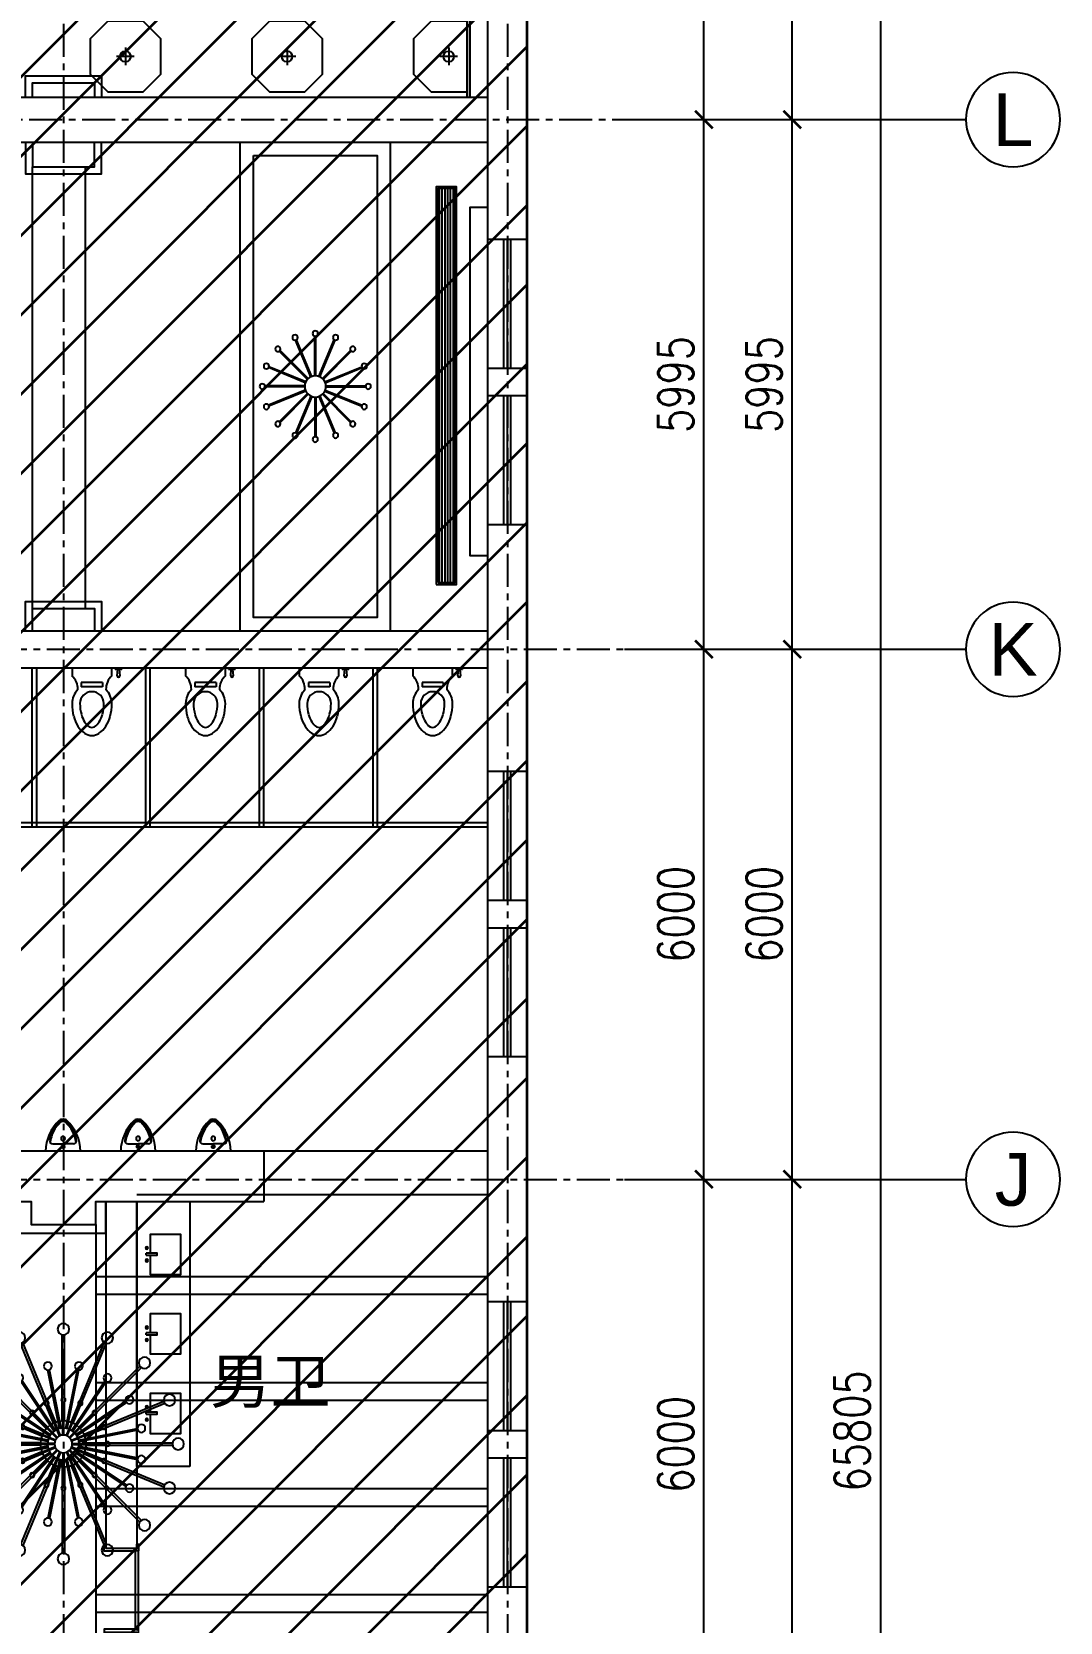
# Model space of a CAD drawing. Header units: millimetres. Extents: x -6033 to 120673, y -816267322945 to 90533.
# Drawn here: x 109030 to 120673, y 49207 to 67209 of the extents above; entities that cross this region are included whole.
import ezdxf
from ezdxf.enums import TextEntityAlignment as Align
from ezdxf.xclip import XClip

# ---------------------------------------------------------------- set-up
doc = ezdxf.new("R2010")
doc.units = ezdxf.units.MM
doc.linetypes.add('I-AR$0$CENTER', pattern=[2, 1.25, -0.25, 0.25, -0.25])
doc.layers.get('DefPoints').update_dxf_attribs({"color": 250})
for name, color, linetype in [('I-AR$0$0-建-轴号', 1, 'Continuous'), ('I-AR$0$1-窗', 2, 'Continuous'), ('I-AR$0$A-stairs', 2, 'Continuous'), ('I-AR$0$AXIS_TEXT', 7, 'Continuous'), ('I-AR$0$D-BASE-INTWALL', 1, 'Continuous'), ('I-AR$0$D-BASE-WALL', 4, 'Continuous'), ('I-AR$0$GZET_DIM_1-200_平面尺寸标注', 1, 'Continuous'), ('I-AR$0$I—平面—门', 1, 'Continuous'), ('I-CEILING$0$0-LIGHT-RC', 1, 'Continuous'), ('I-CEILING$0$2-天花', 5, 'Continuous'), ('I-CEILING$0$I-RCP-AIR', 64, 'Continuous'), ('I-CEILING$0$I-RCP-COVER', 10, 'Continuous')]:
    doc.layers.add(name, color=color, linetype=linetype)
doc.layers.add('I-AR$0$GZET_COL_GRID_1-200_轴线', color=8, linetype='I-AR$0$CENTER', lineweight=25)
doc.layers.add('I-AR$0$I-SCOPE', color=252, linetype='Continuous', lineweight=35)
doc.styles.add('I-AR$0$GZET-DIMT', font='romans.shx', dxfattribs={"width": 0.8})
doc.styles.add('I-AR$0$GZET-HT', font='arial.ttf', dxfattribs={"width": 0.8})
doc.styles.add('I-AR$0$MtXpl_', font='SimSun.ttf')
doc.styles.add('I-CEILING$0$黑体', font='simhei.ttf', dxfattribs={"height": 600})
doc.dimstyles.new('I-AR$0$GZET_200', dxfattribs={"dimscale": 200, "dimtxt": 2, "dimasz": 1, "dimexe": 1, "dimexo": 1.5, "dimgap": 0.6, "dimtad": 1, "dimdec": 0, "dimrnd": 0.005, "dimzin": 0, "dimdsep": 46, "dimtxsty": 'I-AR$0$GZET-DIMT', "dimblk": 'I-AR$0$_ArchTick', "dimcen": 0.125, "dimclrd": 1, "dimclre": 1, "dimclrt": 2, "dimadec": 0, "dimazin": 0, "dimtfac": 1, "dimtdec": 0, "dimtix": 1, "dimtmove": 2, "dimatfit": 3, "dimldrblk": 'I-AR$0$_Dot', "dimfxl": 1, "dimtvp": 1, "dimtolj": 1, "dimtzin": 0, "dimarcsym": 0})

# ---------------------------------------------------------------- blocks, each defined once
blk = doc.blocks.new('I-AR$0$chuanghu1')
for p, q in [((0, 3230), (450, 3230)), ((0, 1770), (450, 1770)), ((0, 1460), (450, 1460)), ((0, 0), (450, 0))]:
    blk.add_line(p, q)
at = {"layer": 'I-AR$0$1-窗'}
for p, q in [((185, 3230), (185, 1770)), ((225, 3230), (225, 1770)), ((265, 3230), (265, 1770)), ((185, 1460), (185, 0)), ((225, 1460), (225, 0)), ((265, 1460), (265, 0))]:
    blk.add_line(p, q, dxfattribs=at)
blk = doc.blocks.new('*U298')
for points in [[(-1125, 470), (-1170, 470), (-1170, 490), (-1095, 490), (-1095, 450), (-1090, 450), (-1090, 100), (-1170, 100), (-1170, 120), (-1125, 120), (-1125, 470)], [(-175, 470), (-130, 470), (-130, 490), (-205, 490), (-205, 450), (-210, 450), (-210, 100), (-130, 100), (-130, 120), (-175, 120), (-175, 470)]]:
    blk.add_lwpolyline(points)
at = {"color": 1}
blk.add_lwpolyline([(-1095, 450), (-205, 450), (-205, 490), (-1095, 490)], close=True, dxfattribs=at)
blk = doc.blocks.new('I-AR$0$A$C2F164602')
at = {"color": 8}
for p, q in [((-76, 403), (-92, 403)), ((-73, 422), (-73, 406)), ((-73, 385), (-73, 400)), ((-55, 403), (-71, 403)), ((51, 403), (66, 403)), ((69, 422), (69, 406)), ((69, 385), (69, 400)), ((72, 403), (87, 403))]:
    blk.add_line(p, q, dxfattribs=at)
at = {"color": 8, "ltscale": 1000, "const_width": 0.314}
blk.add_lwpolyline([(-73, 403, -1), (-73, 403, -1)], format="xyb", close=True, dxfattribs=at)
at = {"linetype": 'Continuous'}
for points in [[(-18, 398), (-18, 289), (13, 289), (13, 398)], [(8, 409), (-13, 409)], [(-18, 360), (-230, 360), (-230, 20), (230, 20), (230, 360), (13, 360)]]:
    blk.add_lwpolyline(points, dxfattribs=at)
at = {"color": 8, "const_width": 0.314}
blk.add_lwpolyline([(69, 403, 1), (69, 403, 1)], format="xyb", close=True, dxfattribs=at)
at = {"color": 8, "linetype": 'Continuous'}
for centre in [(-73, 403), (69, 403)]:
    blk.add_circle(centre, 14.1, dxfattribs=at)
at = {"color": 8}
for centre in [(-73, 403), (69, 403)]:
    blk.add_circle(centre, 11.4, dxfattribs=at)
at = {"linetype": 'Continuous'}
for centre, start, end in [((-34, 411), 319.218, 354.3271), ((29, 411), 185.6729, 220.782)]:
    blk.add_arc(centre, 21.1, start, end, dxfattribs=at)
blk = doc.blocks.new('I-AR$0$马桶')
for p, q in [((-37314, -19243), (-37314, -19153)), ((-37299, -19161), (-37314, -19153)), ((-37314, -19243), (-37299, -19236)), ((-37299, -19236), (-37299, -19161)), ((-37299, -19191), (-37224, -19183)), ((-37224, -19213), (-37299, -19206)), ((-37224, -19273), (-37314, -19273)), ((-37314, -19723), (-37314, -19273)), ((-37149, -19378), (-37099, -19378)), ((-37149, -19378), (-37149, -19618)), ((-37099, -19378), (-37099, -19618)), ((-37149, -19618), (-37099, -19618)), ((-37314, -19723), (-37224, -19723))]:
    blk.add_line(p, q)
for centre, radius, start, end in [((-37224, -19198), 15, 270, 90), ((-37074, -19136), 203, 222.5104, 271.6622), ((-36909, -19498), 225, 90, 134.9995), ((-36909, -19498), 135, 90, 270), ((-36909, -19847), 574, 75.4857, 90), ((-36909, -19847), 484, 75.4858, 90), ((-36864, -19675), 306, 57.9946, 75.4857), ((-36864, -19675), 396, 57.9946, 75.4857), ((-36796, -19567), 178, 33.5341, 57.9946), ((-36796, -19567), 268, 33.5341, 57.9946), ((-36693, -19498), 145, 0, 33.5341), ((-36909, -19149), 484, 270, 284.5142), ((-36864, -19321), 306, 284.5143, 302.0054), ((-36796, -19430), 178, 302.0054, 326.4659), ((-36796, -19430), 268, 302.0054, 326.4659), ((-36693, -19498), 54.6, 0, 33.534), ((-36693, -19498), 54.6, 326.466, 360), ((-36693, -19498), 145, 326.4659, 360), ((-37074, -19861), 203, 88.3378, 137.4896), ((-36909, -19498), 225, 225.0005, 270), ((-36909, -19149), 574, 270, 284.5143), ((-36864, -19321), 396, 284.5143, 302.0054)]:
    blk.add_arc(centre, radius, start, end)
blk = doc.blocks.new('I-AR$0$A$C17825FF6')
at = {"linetype": 'Continuous'}
for p, q in [((395, 0), (0, 0)), ((80, 82), (197, 82)), ((315, 82), (197, 82))]:
    blk.add_line(p, q, dxfattribs=at)
at = {"color": 8}
for p, q in [((223, 50), (172, 50)), ((197, 75), (197, 25))]:
    blk.add_line(p, q, dxfattribs=at)
blk.add_circle((197, 50), 17, dxfattribs=at)
at = {"linetype": 'Continuous'}
for centre, radius, start, end in [((479, -6), 479, 132.7837, 179.262), ((461, 39), 424, 135.1639, 168.3672), ((194, 294), 65.6, 87.3143, 128.4639), ((194, 294), 55.6, 87.3143, 128.4639), ((201, 294), 65.6, 51.5361, 92.6857), ((201, 294), 55.6, 51.5361, 92.6857), ((-66, 39), 424, 11.6328, 44.8361), ((-84, -6), 479, 0.738, 47.2163), ((80, 117), 35, 168.3672, 270), ((315, 117), 35, 270, 11.6328)]:
    blk.add_arc(centre, radius, start, end, dxfattribs=at)
at = {"color": 8}
for centre, radius, start, end in [((419, 52), 371, 132.3707, 172.9587), ((194, 294), 40.6, 87.3143, 128.4639), ((201, 294), 40.6, 51.5361, 92.6857), ((-24, 52), 371, 7.0413, 47.6293)]:
    blk.add_arc(centre, radius, start, end, dxfattribs=at)
blk.add_ellipse((197, 142), major_axis=(0, -28), ratio=0.66455, dxfattribs=at)
blk = doc.blocks.new('I-AR$0$_ArchTick')
at = {"color": 2, "linetype": 'ByBlock', "const_width": 0.15}
blk.add_lwpolyline([(-0.5, -0.5), (0.5, 0.5)], dxfattribs=at)
blk = doc.blocks.new('*D233')
at = {"layer": 'DefPoints', "color": 0, "transparency": 16777216}
for p in [(115441, 54220), (116640, 54220), (115441, 48220)]:
    blk.add_point(p, dxfattribs=at)
at = {"layer": 'I-AR$0$GZET_DIM_1-200_平面尺寸标注', "color": 1, "lineweight": -2, "transparency": 16777216}
for p, q in [((115741, 54220), (116840, 54220)), ((116640, 48220), (116640, 54220)), ((115741, 48220), (116840, 48220))]:
    blk.add_line(p, q, dxfattribs=at)
at = {"layer": 'I-AR$0$GZET_DIM_1-200_平面尺寸标注', "color": 1, "lineweight": -2, "transparency": 16777216, "xscale": 200, "yscale": 200, "zscale": 200}
for p, rotation in [((116640, 54220), 90), ((116640, 48220), 270)]:
    blk.add_blockref('I-AR$0$_ArchTick', p, dxfattribs=dict(at, rotation=rotation))
at = {"layer": 'I-AR$0$GZET_DIM_1-200_平面尺寸标注', "color": 2, "transparency": 16777216, "insert": (116320, 51220), "char_height": 400, "attachment_point": 5, "rotation": 90, "style": 'I-AR$0$GZET-DIMT'}
blk.add_mtext('\\A1;6000', dxfattribs=at)
blk = doc.blocks.new('I-AR$0$_Dot')
at = {"color": 0, "linetype": 'ByBlock', "lineweight": -2}
blk.add_line((-0.5, 0), (-1, 0), dxfattribs=at)
at = {"color": 0, "linetype": 'ByBlock', "const_width": 0.5}
blk.add_lwpolyline([(-0.25, 0, 1), (0.25, 0, 1)], format="xyb", close=True, dxfattribs=at)
blk = doc.blocks.new('*D234')
at = {"layer": 'DefPoints', "color": 0, "transparency": 16777216}
for p in [(115441, 60220), (116640, 60220), (115441, 54220)]:
    blk.add_point(p, dxfattribs=at)
at = {"layer": 'I-AR$0$GZET_DIM_1-200_平面尺寸标注', "color": 1, "lineweight": -2, "transparency": 16777216}
for p, q in [((115741, 60220), (116840, 60220)), ((116640, 54220), (116640, 60220)), ((115741, 54220), (116840, 54220))]:
    blk.add_line(p, q, dxfattribs=at)
at = {"layer": 'I-AR$0$GZET_DIM_1-200_平面尺寸标注', "color": 1, "lineweight": -2, "transparency": 16777216, "xscale": 200, "yscale": 200, "zscale": 200}
for p, rotation in [((116640, 60220), 90), ((116640, 54220), 270)]:
    blk.add_blockref('I-AR$0$_ArchTick', p, dxfattribs=dict(at, rotation=rotation))
at = {"layer": 'I-AR$0$GZET_DIM_1-200_平面尺寸标注', "color": 2, "transparency": 16777216, "insert": (116320, 57220), "char_height": 400, "attachment_point": 5, "rotation": 90, "style": 'I-AR$0$GZET-DIMT'}
blk.add_mtext('\\A1;6000', dxfattribs=at)
blk = doc.blocks.new('*D235')
at = {"layer": 'DefPoints', "color": 0, "transparency": 16777216}
for p in [(115441, 66215), (116640, 66215), (115441, 60220)]:
    blk.add_point(p, dxfattribs=at)
at = {"layer": 'I-AR$0$GZET_DIM_1-200_平面尺寸标注', "color": 1, "lineweight": -2, "transparency": 16777216}
for p, q in [((115741, 66215), (116840, 66215)), ((116640, 60220), (116640, 66215)), ((115741, 60220), (116840, 60220))]:
    blk.add_line(p, q, dxfattribs=at)
at = {"layer": 'I-AR$0$GZET_DIM_1-200_平面尺寸标注', "color": 1, "lineweight": -2, "transparency": 16777216, "xscale": 200, "yscale": 200, "zscale": 200}
for p, rotation in [((116640, 66215), 90), ((116640, 60220), 270)]:
    blk.add_blockref('I-AR$0$_ArchTick', p, dxfattribs=dict(at, rotation=rotation))
at = {"layer": 'I-AR$0$GZET_DIM_1-200_平面尺寸标注', "color": 2, "transparency": 16777216, "insert": (116320, 63217), "char_height": 400, "attachment_point": 5, "rotation": 90, "style": 'I-AR$0$GZET-DIMT'}
blk.add_mtext('\\A1;5995', dxfattribs=at)
blk = doc.blocks.new('*D236')
at = {"layer": 'DefPoints', "color": 0, "transparency": 16777216}
for p in [(115441, 71220), (116640, 71220), (115441, 66215)]:
    blk.add_point(p, dxfattribs=at)
at = {"layer": 'I-AR$0$GZET_DIM_1-200_平面尺寸标注', "color": 1, "lineweight": -2, "transparency": 16777216}
for p, q in [((115741, 71220), (116840, 71220)), ((116640, 66215), (116640, 71220)), ((115741, 66215), (116840, 66215))]:
    blk.add_line(p, q, dxfattribs=at)
at = {"layer": 'I-AR$0$GZET_DIM_1-200_平面尺寸标注', "color": 1, "lineweight": -2, "transparency": 16777216, "xscale": 200, "yscale": 200, "zscale": 200}
for p, rotation in [((116640, 71220), 90), ((116640, 66215), 270)]:
    blk.add_blockref('I-AR$0$_ArchTick', p, dxfattribs=dict(at, rotation=rotation))
at = {"layer": 'I-AR$0$GZET_DIM_1-200_平面尺寸标注', "color": 2, "transparency": 16777216, "insert": (116320, 68717), "char_height": 400, "attachment_point": 5, "rotation": 90, "style": 'I-AR$0$GZET-DIMT'}
blk.add_mtext('\\A1;5005', dxfattribs=at)
blk = doc.blocks.new('*D254')
at = {"layer": 'DefPoints', "color": 0, "transparency": 16777216}
for p in [(115581, 54220), (117640, 54220), (115441, 24220)]:
    blk.add_point(p, dxfattribs=at)
at = {"layer": 'I-AR$0$GZET_DIM_1-200_平面尺寸标注', "color": 1, "lineweight": -2, "transparency": 16777216}
for p, q in [((115881, 54220), (117840, 54220)), ((117640, 24220), (117640, 54220)), ((115741, 24220), (117840, 24220))]:
    blk.add_line(p, q, dxfattribs=at)
at = {"layer": 'I-AR$0$GZET_DIM_1-200_平面尺寸标注', "color": 1, "lineweight": -2, "transparency": 16777216, "xscale": 200, "yscale": 200, "zscale": 200}
for p, rotation in [((117640, 54220), 90), ((117640, 24220), 270)]:
    blk.add_blockref('I-AR$0$_ArchTick', p, dxfattribs=dict(at, rotation=rotation))
at = {"layer": 'I-AR$0$GZET_DIM_1-200_平面尺寸标注', "color": 2, "transparency": 16777216, "insert": (117320, 39220), "char_height": 400, "attachment_point": 5, "rotation": 90, "style": 'I-AR$0$GZET-DIMT'}
blk.add_mtext('\\A1;30000', dxfattribs=at)
blk = doc.blocks.new('*D255')
at = {"layer": 'DefPoints', "color": 0, "transparency": 16777216}
for p in [(115636, 60220), (117640, 60220), (115581, 54220)]:
    blk.add_point(p, dxfattribs=at)
at = {"layer": 'I-AR$0$GZET_DIM_1-200_平面尺寸标注', "color": 1, "lineweight": -2, "transparency": 16777216}
for p, q in [((115936, 60220), (117840, 60220)), ((117640, 54220), (117640, 60220)), ((115881, 54220), (117840, 54220))]:
    blk.add_line(p, q, dxfattribs=at)
at = {"layer": 'I-AR$0$GZET_DIM_1-200_平面尺寸标注', "color": 1, "lineweight": -2, "transparency": 16777216, "xscale": 200, "yscale": 200, "zscale": 200}
for p, rotation in [((117640, 60220), 90), ((117640, 54220), 270)]:
    blk.add_blockref('I-AR$0$_ArchTick', p, dxfattribs=dict(at, rotation=rotation))
at = {"layer": 'I-AR$0$GZET_DIM_1-200_平面尺寸标注', "color": 2, "transparency": 16777216, "insert": (117320, 57220), "char_height": 400, "attachment_point": 5, "rotation": 90, "style": 'I-AR$0$GZET-DIMT'}
blk.add_mtext('\\A1;6000', dxfattribs=at)
blk = doc.blocks.new('*D256')
at = {"layer": 'DefPoints', "color": 0, "transparency": 16777216}
for p in [(115609, 66215), (117640, 66215), (115636, 60220)]:
    blk.add_point(p, dxfattribs=at)
at = {"layer": 'I-AR$0$GZET_DIM_1-200_平面尺寸标注', "color": 1, "lineweight": -2, "transparency": 16777216}
for p, q in [((115909, 66215), (117840, 66215)), ((117640, 60220), (117640, 66215)), ((115936, 60220), (117840, 60220))]:
    blk.add_line(p, q, dxfattribs=at)
at = {"layer": 'I-AR$0$GZET_DIM_1-200_平面尺寸标注', "color": 1, "lineweight": -2, "transparency": 16777216, "xscale": 200, "yscale": 200, "zscale": 200}
for p, rotation in [((117640, 66215), 90), ((117640, 60220), 270)]:
    blk.add_blockref('I-AR$0$_ArchTick', p, dxfattribs=dict(at, rotation=rotation))
at = {"layer": 'I-AR$0$GZET_DIM_1-200_平面尺寸标注', "color": 2, "transparency": 16777216, "insert": (117320, 63217), "char_height": 400, "attachment_point": 5, "rotation": 90, "style": 'I-AR$0$GZET-DIMT'}
blk.add_mtext('\\A1;5995', dxfattribs=at)
blk = doc.blocks.new('*D257')
at = {"layer": 'DefPoints', "color": 0, "transparency": 16777216}
for p in [(115718, 84275), (117640, 84275), (115609, 66215)]:
    blk.add_point(p, dxfattribs=at)
at = {"layer": 'I-AR$0$GZET_DIM_1-200_平面尺寸标注', "color": 1, "lineweight": -2, "transparency": 16777216}
for p, q in [((116018, 84275), (117840, 84275)), ((117640, 66215), (117640, 84275)), ((115909, 66215), (117840, 66215))]:
    blk.add_line(p, q, dxfattribs=at)
at = {"layer": 'I-AR$0$GZET_DIM_1-200_平面尺寸标注', "color": 1, "lineweight": -2, "transparency": 16777216, "xscale": 200, "yscale": 200, "zscale": 200}
for p, rotation in [((117640, 84275), 90), ((117640, 66215), 270)]:
    blk.add_blockref('I-AR$0$_ArchTick', p, dxfattribs=dict(at, rotation=rotation))
at = {"layer": 'I-AR$0$GZET_DIM_1-200_平面尺寸标注', "color": 2, "transparency": 16777216, "insert": (117320, 75245), "char_height": 400, "attachment_point": 5, "rotation": 90, "style": 'I-AR$0$GZET-DIMT'}
blk.add_mtext('\\A1;18060', dxfattribs=at)
blk = doc.blocks.new('*D258')
at = {"layer": 'DefPoints', "color": 0, "transparency": 16777216}
for p in [(115718, 84275), (115559, 18470), (118640, 18470)]:
    blk.add_point(p, dxfattribs=at)
at = {"layer": 'I-AR$0$GZET_DIM_1-200_平面尺寸标注', "color": 1, "lineweight": -2, "transparency": 16777216}
for p, q in [((116018, 84275), (118840, 84275)), ((118640, 84275), (118640, 18470)), ((115859, 18470), (118840, 18470))]:
    blk.add_line(p, q, dxfattribs=at)
at = {"layer": 'I-AR$0$GZET_DIM_1-200_平面尺寸标注', "color": 1, "lineweight": -2, "transparency": 16777216, "xscale": 200, "yscale": 200, "zscale": 200}
for p, rotation in [((118640, 84275), 90), ((118640, 18470), 270)]:
    blk.add_blockref('I-AR$0$_ArchTick', p, dxfattribs=dict(at, rotation=rotation))
at = {"layer": 'I-AR$0$GZET_DIM_1-200_平面尺寸标注', "color": 2, "transparency": 16777216, "insert": (118320, 51372), "char_height": 400, "attachment_point": 5, "rotation": 90, "style": 'I-AR$0$GZET-DIMT'}
blk.add_mtext('\\A1;65805', dxfattribs=at)
blk = doc.blocks.new('I-AR$0$_AXISO')
blk.add_circle((0, 0), 0.5)
at = {"layer": 'I-AR$0$AXIS_TEXT', "style": 'I-AR$0$GZET-HT'}
blk.add_attdef('A', text='', height=0.56, dxfattribs=at).set_placement((0, 0), align=Align.MIDDLE_CENTER)
blk = doc.blocks.new('I-CEILING$0$A$C6d1370af')
at = {"layer": 'I-CEILING$0$0-LIGHT-RC'}
for p, q in [((100, 0), (-100, 0)), ((0, 100), (0, -100))]:
    blk.add_line(p, q, dxfattribs=at)
blk.add_circle((0, 0), 60, dxfattribs=at)
blk = doc.blocks.new('I-CEILING$0$A$C5a25e0a7')
at = {"layer": 'I-CEILING$0$0-LIGHT-RC'}
blk.add_blockref('I-CEILING$0$A$C6d1370af', (0, 0), dxfattribs=at)
blk = doc.blocks.new('I-CEILING$0$dadiaod')
at = {"layer": 'I-CEILING$0$2-天花', "color": 251}
for points in [[(-600, -600), (-200, -600), (0, -400), (0, 0), (-200, 200), (-600, 200), (-800, 0), (-800, -400)], [(1200, -600), (1600, -600), (1800, -400), (1800, 0), (1600, 200), (1200, 200), (1000, 0), (1000, -400)], [(3000, -600), (3400, -600), (3600, -400), (3600, 0), (3400, 200), (3000, 200), (2800, 0), (2800, -400)], [(4880, -600), (5280, -600), (5480, -400), (5480, 0), (5280, 200), (4880, 200), (4680, 0), (4680, -400)], [(6780, -600), (7180, -600), (7380, -400), (7380, 0), (7180, 200), (6780, 200), (6580, 0), (6580, -400)], [(8680, -600), (9080, -600), (9280, -400), (9280, 0), (9080, 200), (8680, 200), (8480, 0), (8480, -400)], [(10530, -600), (10930, -600), (11130, -400), (11130, 0), (10930, 200), (10530, 200), (10330, 0), (10330, -400)], [(12380, -600), (12780, -600), (12980, -400), (12980, 0), (12780, 200), (12380, 200), (12180, 0), (12180, -400)], [(14210, -600), (14610, -600), (14810, -400), (14810, 0), (14610, 200), (14210, 200), (14010, 0), (14010, -400)], [(16040, -600), (16440, -600), (16640, -400), (16640, 0), (16440, 200), (16040, 200), (15840, 0), (15840, -400)], [(283, -1560), (683, -1560), (883, -1360), (883, -960), (683, -760), (283, -760), (83, -960), (83, -1360)], [(2083, -1560), (2483, -1560), (2683, -1360), (2683, -960), (2483, -760), (2083, -760), (1883, -960), (1883, -1360)], [(3933, -1560), (4333, -1560), (4533, -1360), (4533, -960), (4333, -760), (3933, -760), (3733, -960), (3733, -1360)], [(5813, -1560), (6213, -1560), (6413, -1360), (6413, -960), (6213, -760), (5813, -760), (5613, -960), (5613, -1360)], [(7723, -1560), (8123, -1560), (8323, -1360), (8323, -960), (8123, -760), (7723, -760), (7523, -960), (7523, -1360)], [(9603, -1560), (10003, -1560), (10203, -1360), (10203, -960), (10003, -760), (9603, -760), (9403, -960), (9403, -1360)], [(11483, -1560), (11883, -1560), (12083, -1360), (12083, -960), (11883, -760), (11483, -760), (11283, -960), (11283, -1360)], [(13283, -1560), (13683, -1560), (13883, -1360), (13883, -960), (13683, -760), (13283, -760), (13083, -960), (13083, -1360)], [(15093, -1560), (15493, -1560), (15693, -1360), (15693, -960), (15493, -760), (15093, -760), (14893, -960), (14893, -1360)], [(-600, -2470), (-200, -2470), (0, -2270), (0, -1870), (-200, -1670), (-600, -1670), (-800, -1870), (-800, -2270)], [(1200, -2470), (1600, -2470), (1800, -2270), (1800, -1870), (1600, -1670), (1200, -1670), (1000, -1870), (1000, -2270)], [(3000, -2470), (3400, -2470), (3600, -2270), (3600, -1870), (3400, -1670), (3000, -1670), (2800, -1870), (2800, -2270)], [(4880, -2470), (5280, -2470), (5480, -2270), (5480, -1870), (5280, -1670), (4880, -1670), (4680, -1870), (4680, -2270)], [(6780, -2470), (7180, -2470), (7380, -2270), (7380, -1870), (7180, -1670), (6780, -1670), (6580, -1870), (6580, -2270)], [(8680, -2470), (9080, -2470), (9280, -2270), (9280, -1870), (9080, -1670), (8680, -1670), (8480, -1870), (8480, -2270)], [(10530, -2470), (10930, -2470), (11130, -2270), (11130, -1870), (10930, -1670), (10530, -1670), (10330, -1870), (10330, -2270)], [(12380, -2470), (12780, -2470), (12980, -2270), (12980, -1870), (12780, -1670), (12380, -1670), (12180, -1870), (12180, -2270)], [(14210, -2470), (14610, -2470), (14810, -2270), (14810, -1870), (14610, -1670), (14210, -1670), (14010, -1870), (14010, -2270)], [(16040, -2470), (16440, -2470), (16640, -2270), (16640, -1870), (16440, -1670), (16040, -1670), (15840, -1870), (15840, -2270)], [(283, -3360), (683, -3360), (883, -3160), (883, -2760), (683, -2560), (283, -2560), (83, -2760), (83, -3160)], [(2083, -3360), (2483, -3360), (2683, -3160), (2683, -2760), (2483, -2560), (2083, -2560), (1883, -2760), (1883, -3160)], [(3933, -3360), (4333, -3360), (4533, -3160), (4533, -2760), (4333, -2560), (3933, -2560), (3733, -2760), (3733, -3160)], [(5813, -3360), (6213, -3360), (6413, -3160), (6413, -2760), (6213, -2560), (5813, -2560), (5613, -2760), (5613, -3160)], [(7723, -3360), (8123, -3360), (8323, -3160), (8323, -2760), (8123, -2560), (7723, -2560), (7523, -2760), (7523, -3160)], [(9603, -3360), (10003, -3360), (10203, -3160), (10203, -2760), (10003, -2560), (9603, -2560), (9403, -2760), (9403, -3160)], [(11483, -3360), (11883, -3360), (12083, -3160), (12083, -2760), (11883, -2560), (11483, -2560), (11283, -2760), (11283, -3160)], [(13283, -3360), (13683, -3360), (13883, -3160), (13883, -2760), (13683, -2560), (13283, -2560), (13083, -2760), (13083, -3160)], [(15093, -3360), (15493, -3360), (15693, -3160), (15693, -2760), (15493, -2560), (15093, -2560), (14893, -2760), (14893, -3160)], [(-600, -4270), (-200, -4270), (0, -4070), (0, -3670), (-200, -3470), (-600, -3470), (-800, -3670), (-800, -4070)], [(1200, -4270), (1600, -4270), (1800, -4070), (1800, -3670), (1600, -3470), (1200, -3470), (1000, -3670), (1000, -4070)], [(3000, -4270), (3400, -4270), (3600, -4070), (3600, -3670), (3400, -3470), (3000, -3470), (2800, -3670), (2800, -4070)], [(4880, -4270), (5280, -4270), (5480, -4070), (5480, -3670), (5280, -3470), (4880, -3470), (4680, -3670), (4680, -4070)], [(6780, -4270), (7180, -4270), (7380, -4070), (7380, -3670), (7180, -3470), (6780, -3470), (6580, -3670), (6580, -4070)], [(8680, -4270), (9080, -4270), (9280, -4070), (9280, -3670), (9080, -3470), (8680, -3470), (8480, -3670), (8480, -4070)], [(10530, -4270), (10930, -4270), (11130, -4070), (11130, -3670), (10930, -3470), (10530, -3470), (10330, -3670), (10330, -4070)], [(12380, -4270), (12780, -4270), (12980, -4070), (12980, -3670), (12780, -3470), (12380, -3470), (12180, -3670), (12180, -4070)], [(14210, -4270), (14610, -4270), (14810, -4070), (14810, -3670), (14610, -3470), (14210, -3470), (14010, -3670), (14010, -4070)], [(16040, -4270), (16440, -4270), (16640, -4070), (16640, -3670), (16440, -3470), (16040, -3470), (15840, -3670), (15840, -4070)], [(283, -5180), (683, -5180), (883, -4980), (883, -4580), (683, -4380), (283, -4380), (83, -4580), (83, -4980)], [(2083, -5180), (2483, -5180), (2683, -4980), (2683, -4580), (2483, -4380), (2083, -4380), (1883, -4580), (1883, -4980)], [(13283, -5180), (13683, -5180), (13883, -4980), (13883, -4580), (13683, -4380), (13283, -4380), (13083, -4580), (13083, -4980)], [(15093, -5180), (15493, -5180), (15693, -4980), (15693, -4580), (15493, -4380), (15093, -4380), (14893, -4580), (14893, -4980)], [(-600, -6170), (-200, -6170), (0, -5970), (0, -5570), (-200, -5370), (-600, -5370), (-800, -5570), (-800, -5970)], [(1200, -6170), (1600, -6170), (1800, -5970), (1800, -5570), (1600, -5370), (1200, -5370), (1000, -5570), (1000, -5970)], [(3000, -6170), (3400, -6170), (3600, -5970), (3600, -5570), (3400, -5370), (3000, -5370), (2800, -5570), (2800, -5970)], [(12380, -6170), (12780, -6170), (12980, -5970), (12980, -5570), (12780, -5370), (12380, -5370), (12180, -5570), (12180, -5970)], [(14210, -6170), (14610, -6170), (14810, -5970), (14810, -5570), (14610, -5370), (14210, -5370), (14010, -5570), (14010, -5970)], [(16040, -6170), (16440, -6170), (16640, -5970), (16640, -5570), (16440, -5370), (16040, -5370), (15840, -5570), (15840, -5970)], [(283, -7080), (683, -7080), (883, -6880), (883, -6480), (683, -6280), (283, -6280), (83, -6480), (83, -6880)], [(2083, -7080), (2483, -7080), (2683, -6880), (2683, -6480), (2483, -6280), (2083, -6280), (1883, -6480), (1883, -6880)], [(13283, -7080), (13683, -7080), (13883, -6880), (13883, -6480), (13683, -6280), (13283, -6280), (13083, -6480), (13083, -6880)], [(15093, -7080), (15493, -7080), (15693, -6880), (15693, -6480), (15493, -6280), (15093, -6280), (14893, -6480), (14893, -6880)], [(-600, -8070), (-200, -8070), (0, -7870), (0, -7470), (-200, -7270), (-600, -7270), (-800, -7470), (-800, -7870)], [(1200, -8070), (1600, -8070), (1800, -7870), (1800, -7470), (1600, -7270), (1200, -7270), (1000, -7470), (1000, -7870)], [(3000, -8070), (3400, -8070), (3600, -7870), (3600, -7470), (3400, -7270), (3000, -7270), (2800, -7470), (2800, -7870)], [(12380, -8070), (12780, -8070), (12980, -7870), (12980, -7470), (12780, -7270), (12380, -7270), (12180, -7470), (12180, -7870)], [(14210, -8070), (14610, -8070), (14810, -7870), (14810, -7470), (14610, -7270), (14210, -7270), (14010, -7470), (14010, -7870)], [(16040, -8070), (16440, -8070), (16640, -7870), (16640, -7470), (16440, -7270), (16040, -7270), (15840, -7470), (15840, -7870)], [(283, -8980), (683, -8980), (883, -8780), (883, -8380), (683, -8180), (283, -8180), (83, -8380), (83, -8780)], [(2083, -8980), (2483, -8980), (2683, -8780), (2683, -8380), (2483, -8180), (2083, -8180), (1883, -8380), (1883, -8780)], [(13283, -8980), (13683, -8980), (13883, -8780), (13883, -8380), (13683, -8180), (13283, -8180), (13083, -8380), (13083, -8780)], [(15093, -8980), (15493, -8980), (15693, -8780), (15693, -8380), (15493, -8180), (15093, -8180), (14893, -8380), (14893, -8780)], [(-600, -9970), (-200, -9970), (0, -9770), (0, -9370), (-200, -9170), (-600, -9170), (-800, -9370), (-800, -9770)], [(1200, -9970), (1600, -9970), (1800, -9770), (1800, -9370), (1600, -9170), (1200, -9170), (1000, -9370), (1000, -9770)], [(3000, -9970), (3400, -9970), (3600, -9770), (3600, -9370), (3400, -9170), (3000, -9170), (2800, -9370), (2800, -9770)], [(12380, -9970), (12780, -9970), (12980, -9770), (12980, -9370), (12780, -9170), (12380, -9170), (12180, -9370), (12180, -9770)], [(14210, -9970), (14610, -9970), (14810, -9770), (14810, -9370), (14610, -9170), (14210, -9170), (14010, -9370), (14010, -9770)], [(16040, -9970), (16440, -9970), (16640, -9770), (16640, -9370), (16440, -9170), (16040, -9170), (15840, -9370), (15840, -9770)], [(283, -10880), (683, -10880), (883, -10680), (883, -10280), (683, -10080), (283, -10080), (83, -10280), (83, -10680)], [(2083, -10880), (2483, -10880), (2683, -10680), (2683, -10280), (2483, -10080), (2083, -10080), (1883, -10280), (1883, -10680)], [(13283, -10880), (13683, -10880), (13883, -10680), (13883, -10280), (13683, -10080), (13283, -10080), (13083, -10280), (13083, -10680)], [(15093, -10880), (15493, -10880), (15693, -10680), (15693, -10280), (15493, -10080), (15093, -10080), (14893, -10280), (14893, -10680)], [(-600, -11870), (-200, -11870), (0, -11670), (0, -11270), (-200, -11070), (-600, -11070), (-800, -11270), (-800, -11670)], [(1200, -11870), (1600, -11870), (1800, -11670), (1800, -11270), (1600, -11070), (1200, -11070), (1000, -11270), (1000, -11670)], [(3000, -11870), (3400, -11870), (3600, -11670), (3600, -11270), (3400, -11070), (3000, -11070), (2800, -11270), (2800, -11670)], [(12380, -11870), (12780, -11870), (12980, -11670), (12980, -11270), (12780, -11070), (12380, -11070), (12180, -11270), (12180, -11670)], [(14210, -11870), (14610, -11870), (14810, -11670), (14810, -11270), (14610, -11070), (14210, -11070), (14010, -11270), (14010, -11670)], [(16040, -11870), (16440, -11870), (16640, -11670), (16640, -11270), (16440, -11070), (16040, -11070), (15840, -11270), (15840, -11670)], [(283, -12780), (683, -12780), (883, -12580), (883, -12180), (683, -11980), (283, -11980), (83, -12180), (83, -12580)], [(2083, -12780), (2483, -12780), (2683, -12580), (2683, -12180), (2483, -11980), (2083, -11980), (1883, -12180), (1883, -12580)], [(13283, -12780), (13683, -12780), (13883, -12580), (13883, -12180), (13683, -11980), (13283, -11980), (13083, -12180), (13083, -12580)], [(15093, -12780), (15493, -12780), (15693, -12580), (15693, -12180), (15493, -11980), (15093, -11980), (14893, -12180), (14893, -12580)], [(-600, -13700), (-200, -13700), (0, -13500), (0, -13100), (-200, -12900), (-600, -12900), (-800, -13100), (-800, -13500)], [(1200, -13700), (1600, -13700), (1800, -13500), (1800, -13100), (1600, -12900), (1200, -12900), (1000, -13100), (1000, -13500)], [(3000, -13700), (3400, -13700), (3600, -13500), (3600, -13100), (3400, -12900), (3000, -12900), (2800, -13100), (2800, -13500)], [(4880, -13700), (5280, -13700), (5480, -13500), (5480, -13100), (5280, -12900), (4880, -12900), (4680, -13100), (4680, -13500)], [(6780, -13700), (7180, -13700), (7380, -13500), (7380, -13100), (7180, -12900), (6780, -12900), (6580, -13100), (6580, -13500)], [(8680, -13700), (9080, -13700), (9280, -13500), (9280, -13100), (9080, -12900), (8680, -12900), (8480, -13100), (8480, -13500)], [(10530, -13700), (10930, -13700), (11130, -13500), (11130, -13100), (10930, -12900), (10530, -12900), (10330, -13100), (10330, -13500)], [(12380, -13700), (12780, -13700), (12980, -13500), (12980, -13100), (12780, -12900), (12380, -12900), (12180, -13100), (12180, -13500)], [(14210, -13700), (14610, -13700), (14810, -13500), (14810, -13100), (14610, -12900), (14210, -12900), (14010, -13100), (14010, -13500)], [(16040, -13700), (16440, -13700), (16640, -13500), (16640, -13100), (16440, -12900), (16040, -12900), (15840, -13100), (15840, -13500)], [(283, -14580), (683, -14580), (883, -14380), (883, -13980), (683, -13780), (283, -13780), (83, -13980), (83, -14380)], [(2083, -14580), (2483, -14580), (2683, -14380), (2683, -13980), (2483, -13780), (2083, -13780), (1883, -13980), (1883, -14380)], [(3933, -14580), (4333, -14580), (4533, -14380), (4533, -13980), (4333, -13780), (3933, -13780), (3733, -13980), (3733, -14380)], [(5813, -14580), (6213, -14580), (6413, -14380), (6413, -13980), (6213, -13780), (5813, -13780), (5613, -13980), (5613, -14380)], [(7723, -14580), (8123, -14580), (8323, -14380), (8323, -13980), (8123, -13780), (7723, -13780), (7523, -13980), (7523, -14380)], [(9603, -14580), (10003, -14580), (10203, -14380), (10203, -13980), (10003, -13780), (9603, -13780), (9403, -13980), (9403, -14380)], [(11483, -14580), (11883, -14580), (12083, -14380), (12083, -13980), (11883, -13780), (11483, -13780), (11283, -13980), (11283, -14380)], [(13283, -14580), (13683, -14580), (13883, -14380), (13883, -13980), (13683, -13780), (13283, -13780), (13083, -13980), (13083, -14380)], [(15093, -14580), (15493, -14580), (15693, -14380), (15693, -13980), (15493, -13780), (15093, -13780), (14893, -13980), (14893, -14380)], [(-600, -15500), (-200, -15500), (0, -15300), (0, -14900), (-200, -14700), (-600, -14700), (-800, -14900), (-800, -15300)], [(1200, -15500), (1600, -15500), (1800, -15300), (1800, -14900), (1600, -14700), (1200, -14700), (1000, -14900), (1000, -15300)], [(3000, -15500), (3400, -15500), (3600, -15300), (3600, -14900), (3400, -14700), (3000, -14700), (2800, -14900), (2800, -15300)], [(4880, -15500), (5280, -15500), (5480, -15300), (5480, -14900), (5280, -14700), (4880, -14700), (4680, -14900), (4680, -15300)], [(6780, -15500), (7180, -15500), (7380, -15300), (7380, -14900), (7180, -14700), (6780, -14700), (6580, -14900), (6580, -15300)], [(8680, -15500), (9080, -15500), (9280, -15300), (9280, -14900), (9080, -14700), (8680, -14700), (8480, -14900), (8480, -15300)], [(10530, -15500), (10930, -15500), (11130, -15300), (11130, -14900), (10930, -14700), (10530, -14700), (10330, -14900), (10330, -15300)], [(12380, -15500), (12780, -15500), (12980, -15300), (12980, -14900), (12780, -14700), (12380, -14700), (12180, -14900), (12180, -15300)], [(14210, -15500), (14610, -15500), (14810, -15300), (14810, -14900), (14610, -14700), (14210, -14700), (14010, -14900), (14010, -15300)], [(16040, -15500), (16440, -15500), (16640, -15300), (16640, -14900), (16440, -14700), (16040, -14700), (15840, -14900), (15840, -15300)], [(283, -16380), (683, -16380), (883, -16180), (883, -15780), (683, -15580), (283, -15580), (83, -15780), (83, -16180)], [(2083, -16380), (2483, -16380), (2683, -16180), (2683, -15780), (2483, -15580), (2083, -15580), (1883, -15780), (1883, -16180)], [(3933, -16380), (4333, -16380), (4533, -16180), (4533, -15780), (4333, -15580), (3933, -15580), (3733, -15780), (3733, -16180)], [(5813, -16380), (6213, -16380), (6413, -16180), (6413, -15780), (6213, -15580), (5813, -15580), (5613, -15780), (5613, -16180)], [(7723, -16380), (8123, -16380), (8323, -16180), (8323, -15780), (8123, -15580), (7723, -15580), (7523, -15780), (7523, -16180)], [(9603, -16380), (10003, -16380), (10203, -16180), (10203, -15780), (10003, -15580), (9603, -15580), (9403, -15780), (9403, -16180)], [(11483, -16380), (11883, -16380), (12083, -16180), (12083, -15780), (11883, -15580), (11483, -15580), (11283, -15780), (11283, -16180)], [(13283, -16380), (13683, -16380), (13883, -16180), (13883, -15780), (13683, -15580), (13283, -15580), (13083, -15780), (13083, -16180)], [(15093, -16380), (15493, -16380), (15693, -16180), (15693, -15780), (15493, -15580), (15093, -15580), (14893, -15780), (14893, -16180)], [(-600, -17300), (-200, -17300), (0, -17100), (0, -16700), (-200, -16500), (-600, -16500), (-800, -16700), (-800, -17100)], [(1200, -17300), (1600, -17300), (1800, -17100), (1800, -16700), (1600, -16500), (1200, -16500), (1000, -16700), (1000, -17100)], [(3000, -17300), (3400, -17300), (3600, -17100), (3600, -16700), (3400, -16500), (3000, -16500), (2800, -16700), (2800, -17100)], [(4880, -17300), (5280, -17300), (5480, -17100), (5480, -16700), (5280, -16500), (4880, -16500), (4680, -16700), (4680, -17100)], [(6780, -17300), (7180, -17300), (7380, -17100), (7380, -16700), (7180, -16500), (6780, -16500), (6580, -16700), (6580, -17100)], [(8680, -17300), (9080, -17300), (9280, -17100), (9280, -16700), (9080, -16500), (8680, -16500), (8480, -16700), (8480, -17100)], [(10530, -17300), (10930, -17300), (11130, -17100), (11130, -16700), (10930, -16500), (10530, -16500), (10330, -16700), (10330, -17100)], [(12380, -17300), (12780, -17300), (12980, -17100), (12980, -16700), (12780, -16500), (12380, -16500), (12180, -16700), (12180, -17100)], [(14210, -17300), (14610, -17300), (14810, -17100), (14810, -16700), (14610, -16500), (14210, -16500), (14010, -16700), (14010, -17100)], [(16040, -17300), (16440, -17300), (16640, -17100), (16640, -16700), (16440, -16500), (16040, -16500), (15840, -16700), (15840, -17100)]]:
    blk.add_lwpolyline(points, close=True, dxfattribs=at)
for p in [(-400, -200), (1400, -200), (3200, -200), (5080, -200), (6980, -200), (8880, -200), (10730, -200), (12580, -200), (14410, -200), (16240, -200), (483, -1160), (2283, -1160), (4133, -1160), (6013, -1160), (7923, -1160), (9803, -1160), (11683, -1160), (13483, -1160), (15293, -1160), (-400, -2070), (1400, -2070), (3200, -2070), (5080, -2070), (6980, -2070), (8880, -2070), (10730, -2070), (12580, -2070), (14410, -2070), (16240, -2070), (483, -2960), (2283, -2960), (4133, -2960), (6013, -2960), (7923, -2960), (9803, -2960), (11683, -2960), (13483, -2960), (15293, -2960), (-400, -3870), (1400, -3870), (3200, -3870), (5080, -3870), (6980, -3870), (8880, -3870), (10730, -3870), (12580, -3870), (14410, -3870), (16240, -3870), (483, -4780), (2283, -4780), (13483, -4780), (15293, -4780), (-400, -5770), (1400, -5770), (3200, -5770), (12580, -5770), (14410, -5770), (16240, -5770), (483, -6680), (2283, -6680), (13483, -6680), (15293, -6680), (-400, -7670), (1400, -7670), (3200, -7670), (12580, -7670), (14410, -7670), (16240, -7670), (483, -8580), (2283, -8580), (13483, -8580), (15293, -8580), (-400, -9570), (1400, -9570), (3200, -9570), (12580, -9570), (14410, -9570), (16240, -9570), (483, -10480), (2283, -10480), (13483, -10480), (15293, -10480), (-400, -11470), (1400, -11470), (3200, -11470), (12580, -11470), (14410, -11470), (16240, -11470), (483, -12380), (2283, -12380), (13483, -12380), (15293, -12380), (-400, -13300), (1400, -13300), (3200, -13300), (5080, -13300), (6980, -13300), (8880, -13300), (10730, -13300), (12580, -13300), (14410, -13300), (16240, -13300), (483, -14180), (2283, -14180), (4133, -14180), (6013, -14180), (7923, -14180), (9803, -14180), (11683, -14180), (13483, -14180), (15293, -14180), (-400, -15100), (1400, -15100), (3200, -15100), (5080, -15100), (6980, -15100), (8880, -15100), (10730, -15100), (12580, -15100), (14410, -15100), (16240, -15100), (483, -15980), (2283, -15980), (4133, -15980), (6013, -15980), (7923, -15980), (9803, -15980), (11683, -15980), (13483, -15980), (15293, -15980), (-400, -16900), (1400, -16900), (3200, -16900), (5080, -16900), (6980, -16900), (8880, -16900), (10730, -16900), (12580, -16900), (14410, -16900), (16240, -16900)]:
    blk.add_blockref('I-CEILING$0$A$C5a25e0a7', p)
blk = doc.blocks.new('I-CEILING$0$CTD1')
at = {"layer": 'I-CEILING$0$0-LIGHT-RC'}
for p, q in [((-10, 200), (-10, 951)), ((10, 200), (10, 951))]:
    blk.add_line(p, q, dxfattribs=at)
blk.add_circle((0, 1000), 50, dxfattribs=at)
blk = doc.blocks.new('*U559')
at = {"layer": 'I-CEILING$0$2-天花'}
blk.add_blockref('I-CEILING$0$CTD1', (0, -625), dxfattribs=at)
blk = doc.blocks.new('*U560')
at = {"layer": 'I-CEILING$0$0-LIGHT-RC', "color": 0, "linetype": 'ByBlock', "lineweight": -2, "transparency": 16777216}
blk.add_blockref('*U559', (9734, 4570), dxfattribs=at)
for p, rotation in [((9495, 4523), 22.5), ((9973, 4523), 337.5000000000001), ((9292, 4387), 45), ((10176, 4387), 315), ((9157, 4185), 67.5), ((10312, 4185), 292.5000000000001), ((9109, 3945), 90), ((9157, 3706), 112.5), ((10312, 3706), 247.5), ((10359, 3945), 270), ((9292, 3504), 135), ((9495, 3368), 157.5), ((9734, 3321), 180), ((9973, 3368), 202.5), ((10176, 3504), 225)]:
    blk.add_blockref('*U559', p, dxfattribs=dict(at, rotation=rotation))
blk = doc.blocks.new('I-CEILING$0$1米吊灯')
at = {"layer": 'I-CEILING$0$0-LIGHT-RC'}
blk.add_circle((0, 0), 200, dxfattribs=at)
blk.add_blockref('*U560', (-9734, -3945), dxfattribs=at)
blk = doc.blocks.new('*U575')
at = {"layer": 'I-CEILING$0$2-天花'}
h = blk.add_hatch(dxfattribs=at)
h.set_pattern_fill('LINE', color=8, scale=10, angle=90)
h.set_pattern_definition([(90, (-210, 3520), (-31.75, 2e-15), [])])
h.paths.add_polyline_path([(-210, 20), (-20, 20), (-20, 4480), (-210, 4480)])
at = {"layer": 'I-CEILING$0$2-天花', "color": 8}
for points in [[(-230, 0), (0, 0), (0, 4500), (-230, 4500)], [(-210, 20), (-20, 20), (-20, 4480), (-210, 4480)]]:
    blk.add_lwpolyline(points, close=True, dxfattribs=at)
blk = doc.blocks.new('I-CEILING$0$dadadadadiaod')
at = {"layer": 'I-CEILING$0$0-LIGHT-RC'}
for xscale, yscale, zscale, rotation in [(-1.299999999999992, 1.299999999999992, 1.299999999999992, 180), (-0.9000000000000156, 0.9000000000000156, 0.9000000000000156, 191.2500000000013), (-0.4999999999999892, 0.4999999999999892, 0.4999999999999892, 225.000000000003)]:
    blk.add_blockref('I-CEILING$0$1米吊灯', (-5, 0), dxfattribs=dict(at, xscale=xscale, yscale=yscale, zscale=zscale, rotation=rotation))
blk = doc.blocks.new('I-CEILING$0$K_1229142899')
at = {"layer": 'I-CEILING$0$I-RCP-COVER', "color": 8}
for p, q in [((54295, -24090), (54295, -18560)), ((55995, -24090), (55995, -18560)), ((51945, -23840), (51945, -18840)), ((52545, -23840), (52545, -18840)), ((57095, -29980), (53125, -29980)), ((53125, -30470), (57095, -30470)), ((52660, -30810), (52660, -59700)), ((52660, -31400), (57095, -31400)), ((52660, -31600), (57095, -31600)), ((52660, -32600), (57095, -32600)), ((52660, -32800), (57095, -32800)), ((52660, -33800), (57095, -33800)), ((52660, -34000), (57095, -34000)), ((52660, -35000), (57095, -35000)), ((52660, -35200), (57095, -35200))]:
    blk.add_line(p, q, dxfattribs=at)
for points in [[(39555, -670), (56895, -670), (56895, -18050)], [(39555, -700), (56865, -700), (56865, -18050)], [(57095, -19300), (56895, -19300), (56895, -23240), (57095, -23240)]]:
    blk.add_lwpolyline(points, dxfattribs=at)
blk.add_lwpolyline([(54445, -18710), (55845, -18710), (55845, -23940), (54445, -23940)], close=True, dxfattribs=at)
at = {"layer": 'I-CEILING$0$0-LIGHT-RC', "color": 8, "xscale": -0.6, "yscale": 0.6, "zscale": 0.6, "rotation": 180}
blk.add_blockref('I-CEILING$0$1米吊灯', (55145, -21325), dxfattribs=at)
at = {"layer": 'I-CEILING$0$0-LIGHT-RC', "color": 8}
blk.add_blockref('I-CEILING$0$dadadadadiaod', (52298, -33295), dxfattribs=at)
at = {"layer": 'I-CEILING$0$I-RCP-COVER', "color": 8}
ref = blk.add_blockref('I-CEILING$0$dadiaod', (40415, -690), dxfattribs=at)
XClip(ref).set_block_clipping_path([(-860, -17360), (16450, -10)])
blk.add_blockref('*U575', (56745, -23565), dxfattribs=at)
blk = doc.blocks.new('I-CEILING')
at = {"layer": 'I-CEILING$0$I-RCP-COVER'}
blk.add_blockref('I-CEILING$0$K_1229142899', (57095, 84520), dxfattribs=at)
at = {"layer": 'I-CEILING$0$I-RCP-AIR', "style": 'I-CEILING$0$黑体'}
for tag, p in [('R', (61966, 71749)), ('R', (61966, 66925)), ('R', (51736, 63925)), ('R', (62976, 63925)), ('S', (56434, 63065))]:
    blk.add_attdef(tag, text='', height=100, dxfattribs=at).set_placement(p, align=Align.MIDDLE_CENTER)
blk = doc.blocks.new('I-AR$0$海龙_1211170131')
at = {"layer": 'I-AR$0$0-建-轴号', "linetype": 'Continuous'}
for p, q in [((116415, 65990), (119381.7, 65990)), ((116415, 59995), (119381.7, 59995)), ((116415, 53995), (119381.7, 53995))]:
    blk.add_line(p, q, dxfattribs=at)
at = {"layer": 'I-AR$0$GZET_COL_GRID_1-200_轴线', "ltscale": 300}
for p, q in [((109165, 86275), (109165, 15895)), ((114190, 86275), (114190, 15895)), ((-2225, 65990), (116415, 65990)), ((93975, 59995), (116415, 59995)), ((93975, 53995), (116415, 53995))]:
    blk.add_line(p, q, dxfattribs=at)
at = {"layer": 'I-AR$0$0-建-轴号', "linetype": 'Continuous'}
ref = blk.add_blockref('I-AR$0$_AXISO', (119915, 65990), dxfattribs=dict(at, xscale=-1066.666666666667, yscale=1066.666666666667, zscale=0.6666666666666664, rotation=180))
ref.add_attrib('A', 'L', dxfattribs={"layer": 'I-AR$0$AXIS_TEXT', "height": 597.3, "style": 'I-AR$0$GZET-HT'}).set_placement((119915, 65990), align=Align.MIDDLE_CENTER)
ref = blk.add_blockref('I-AR$0$_AXISO', (119915, 59995), dxfattribs=dict(at, xscale=-1066.666666666667, yscale=1066.666666666667, zscale=0.6666666666666664, rotation=180))
ref.add_attrib('A', 'K', dxfattribs={"layer": 'I-AR$0$AXIS_TEXT', "height": 597.3, "style": 'I-AR$0$GZET-HT'}).set_placement((119915, 59995), align=Align.MIDDLE_CENTER)
ref = blk.add_blockref('I-AR$0$_AXISO', (119915, 53995), dxfattribs=dict(at, xscale=-1066.666666666667, yscale=1066.666666666667, zscale=0.6666666666666664, rotation=180))
ref.add_attrib('A', 'J', dxfattribs={"layer": 'I-AR$0$AXIS_TEXT', "height": 597.3, "style": 'I-AR$0$GZET-HT'}).set_placement((119915, 53995), align=Align.MIDDLE_CENTER)
at = {"layer": 'I-AR$0$GZET_DIM_1-200_平面尺寸标注'}
for base, p1, p2, angle, picture, middle in [((118415, 18245), (115493, 84050), (115334.1, 18245), 90, '*D258', (118095, 51147.5)), ((117415, 84050), (115383.9, 65990), (115493, 84050), 90, '*D257', (117095, 75020)), ((116415, 70995), (115216.1, 65990), (115216.1, 70995), 270, '*D236', (116095, 68492.5)), ((116415, 65990), (115216.1, 59995), (115216.1, 65990), 270, '*D235', (116095, 62992.5)), ((117415, 65990), (115411.1, 59995), (115383.9, 65990), 90, '*D256', (117095, 62992.5)), ((116415, 59995), (115216.1, 53995), (115216.1, 59995), 270, '*D234', (116095, 56995)), ((117415, 59995), (115355.9, 53995), (115411.1, 59995), 90, '*D255', (117095, 56995)), ((116415, 53995), (115216.1, 47995), (115216.1, 53995), 270, '*D233', (116095, 50995)), ((117415, 53995), (115216.1, 23995), (115355.9, 53995), 90, '*D254', (117095, 38995))]:
    dim = blk.add_linear_dim(base=base, p1=p1, p2=p2, angle=angle, dimstyle='I-AR$0$GZET_200', dxfattribs=at)
    dim.commit()
    dim.dimension.update_dxf_attribs({"geometry": picture, "text_midpoint": middle, "insert": (-225, -225)})
blk = doc.blocks.new('I-AR')
at = {"layer": 'I-AR$0$I-SCOPE'}
h = blk.add_hatch(dxfattribs=at)
h.set_pattern_fill('ANSI31', color=256, scale=200)
h.paths.add_polyline_path([(63300, 72640), (66630, 72640), (66630, 70889), (90600, 70890), (90600, 66390), (96650, 66390), (96650, 24876), (18340, 24876), (18340, 66390), (48090, 66390), (48090, 72640), (51400, 72640), (51400, 72650), (52870, 72650), (52870, 72640), (55240, 72640), (55240, 72790), (59460, 72790), (59460, 72640), (61830, 72640), (61830, 72650), (63300, 72650)], flags=16)
h.paths.add_polyline_path([(7330, 0), (7330, -1770), (11180, -1770), (11180, 0), (18450, 0), (18450, 2900), (27550, 2900), (27550, 18090), (37037, 18090), (37037, 17350), (96200, 17350), (96200, 18120), (114640, 18120), (114640, 84500), (0, 84500), (0, 0)])
at = {"layer": 'I-AR$0$A-stairs'}
blk.add_line((109870, 50045), (110220, 50045), dxfattribs=at)
for points in [[(109870, 53970), (109870, 50045)], [(110220, 53970), (110220, 50045)]]:
    blk.add_lwpolyline(points, dxfattribs=at)
at = {"layer": 'I-AR$0$D-BASE-INTWALL'}
blk.add_line((109870, 53610), (109870, 53970), dxfattribs=at)
for points in [[(108960, 66470), (108960, 66710), (109820, 66710), (109820, 66470)], [(108960, 65960), (108960, 65600), (109820, 65600), (109820, 65960)], [(108960, 60430), (108960, 60760), (109820, 60760), (109820, 60430)], [(107850, 53970), (107850, 53610), (109870, 53610)]]:
    blk.add_lwpolyline(points, dxfattribs=at)
at = {"layer": 'I-AR$0$D-BASE-WALL'}
for p, q in [((114640, 84500), (114640, 18120)), ((114190, 84050), (114190, 18590)), ((108130, 66470), (114190, 66470)), ((108130, 65960), (114190, 65960)), ((106750, 60430), (114190, 60430)), ((106750, 60010), (114190, 60010)), ((111658, 54540), (106720, 54540))]:
    blk.add_line(p, q, dxfattribs=at)
for points in [[(109040, 66470), (109040, 66630), (109740, 66630), (109740, 66470)], [(109040, 65960), (109040, 65680), (109740, 65680), (109740, 65960)], [(109040, 60430), (109040, 60680), (109740, 60680), (109740, 60430)], [(111658, 54540), (111658, 53970)], [(106720, 54050), (107400, 54050), (107400, 54010), (107460, 54010), (107460, 53970), (107520, 53970), (107520, 53930), (107710, 53930), (107710, 53970), (107995, 53970), (107995, 53710), (108725, 53710), (108725, 53970), (109025, 53970), (109025, 53710), (109755, 53710), (109755, 53970), (111658, 53970)]]:
    blk.add_lwpolyline(points, dxfattribs=at)
at = {"layer": 'I-AR$0$I-SCOPE'}
blk.add_lwpolyline([(7330, 0), (7330, -1770), (11180, -1770), (11180, 0), (18450, 0), (18450, 2900), (27550, 2900), (27550, 18090), (37037, 18090), (37037, 17350), (96200, 17350), (96200, 18120), (114640, 18120), (114640, 84500), (0, 84500), (0, 0)], close=True, dxfattribs=at)
at = {"layer": 'I-AR$0$I—平面—门'}
for p, q in [((109036, 58210), (109036, 60010)), ((109086, 58210), (109086, 60010)), ((110322, 58210), (110322, 60010)), ((110372, 58210), (110372, 60010)), ((111608, 58210), (111608, 60010)), ((111658, 58210), (111658, 60010)), ((112894, 58210), (112894, 60010)), ((112944, 58210), (112944, 60010)), ((107800, 58260), (114180, 58260)), ((107800, 58210), (114180, 58210))]:
    blk.add_line(p, q, dxfattribs=at)
blk.add_lwpolyline([(110820, 50970), (110220, 50970), (110220, 53970), (110820, 53970)], close=True, dxfattribs=at)
at = {"layer": 'I-AR$0$D-BASE-WALL'}
for name, p, rotation in [('I-AR$0$chuanghu1', (114640, 64860), 180), ('I-AR$0$chuanghu1', (114640, 58835), 180), ('I-AR$0$chuanghu1', (114640, 52835), 180), ('*U298', (109750, 48920), 270)]:
    blk.add_blockref(name, p, dxfattribs=dict(at, rotation=rotation))
at = {"layer": 'I-AR$0$GZET_COL_GRID_1-200_轴线'}
blk.add_blockref('I-AR$0$海龙_1211170131', (225, 225), dxfattribs=at)
at = {"layer": 'I-AR$0$I—平面—门', "rotation": 270}
for p in [(129209, 22696), (130495, 22696), (131781, 22696), (133067, 22696)]:
    blk.add_blockref('I-AR$0$马桶', p, dxfattribs=at)
at = {"layer": 'I-AR$0$I—平面—门'}
for p in [(109187, 54540), (110037, 54540), (110887, 54540)]:
    blk.add_blockref('I-AR$0$A$C17825FF6', p, dxfattribs=at)
at = {"layer": 'I-AR$0$I—平面—门', "xscale": -1.000000000000003, "rotation": 90}
for p in [(110735, 53370), (110735, 52470), (110735, 51570)]:
    blk.add_blockref('I-AR$0$A$C2F164602', p, dxfattribs=at)
at = {"layer": 'I-AR$0$A-stairs', "style": 'I-AR$0$MtXpl_'}
blk.add_text('男卫', height=500, dxfattribs=at).set_placement((111050, 51687))

msp = doc.modelspace()

# ---------------------------------------------------------------- block references
msp.add_blockref('I-AR', (0, 0))

# ---------------------------------------------------------------- next in the draw order: block references
msp.add_blockref('I-CEILING', (0, 0))

doc.saveas('drawing.dxf')
